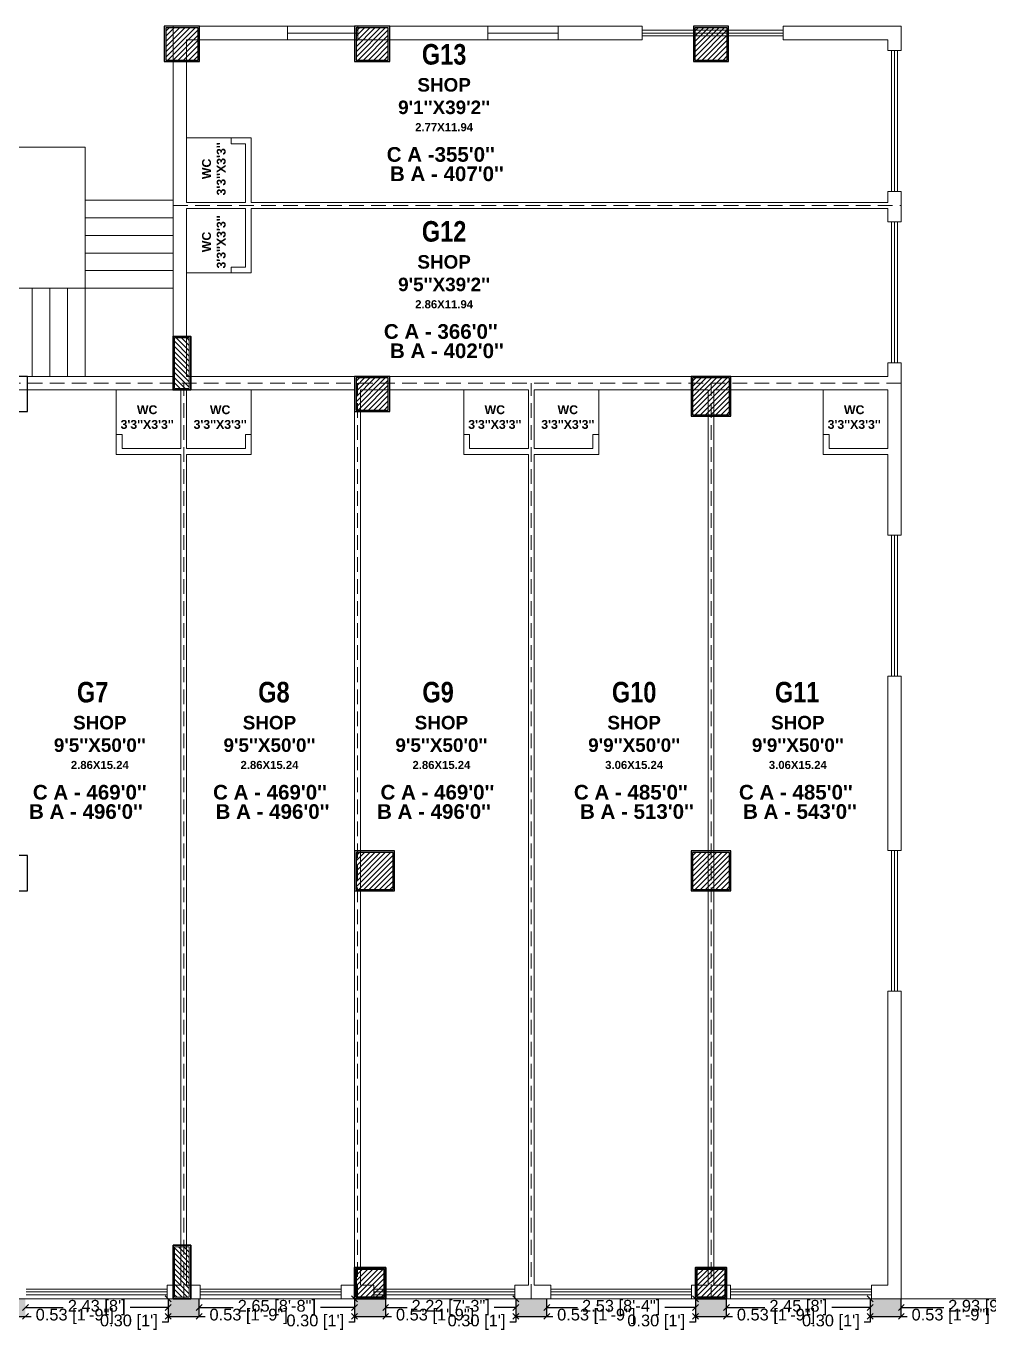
# Model space of a CAD drawing. Header units: metres. Extents: x 0 to 8495, y 0 to 3455.
# Drawn here: x 8297.53 to 8313.92, y 228.35 to 250.72 of the extents above; entities that cross this region are included whole.
import ezdxf

# ---------------------------------------------------------------- set-up
doc = ezdxf.new("R2010")
doc.units = ezdxf.units.M
doc.header["$MEASUREMENT"] = 0
doc.linetypes.add('DASH2', pattern=[0.375, 0.25, -0.125])
doc.layers.get('0').update_dxf_attribs({"lineweight": 18})
doc.layers.add('Columns', color=12, linetype='Continuous', lineweight=25)
doc.layers.add('furniture', color=30, linetype='Continuous', lineweight=20)
doc.styles.add('Annotative', font='arial.ttf')
doc.styles.get("Standard").update_dxf_attribs({"font": 'ARIALN.TTF', "height": 0.2})
doc.dimstyles.get("Standard").update_dxf_attribs({"dimtxt": 0.2, "dimasz": 0.1, "dimexe": 0.08, "dimexo": 0.1125, "dimgap": 0.09, "dimtad": 0, "dimtoh": 1, "dimzin": 0, "dimdsep": 46, "dimtxsty": 'Annotative', "dimblk": 'OBLIQUE', "dimcen": 0.09, "dimse1": 1, "dimse2": 1, "dimclrt": 256, "dimadec": 0, "dimazin": 0, "dimtfac": 1, "dimtofl": 0, "dimtmove": 0, "dimatfit": 3, "dimldrblk": 'OBLIQUE', "dimfxl": 1, "dimtolj": 1, "dimtzin": 0, "dimarcsym": 0})

# ---------------------------------------------------------------- blocks, each defined once
blk = doc.blocks.new('_Oblique')
at = {"color": 0, "linetype": 'ByBlock', "lineweight": -2}
blk.add_line((-0.5, -0.5), (0.5, 0.5), dxfattribs=at)
blk = doc.blocks.new('*D127')
at = {"layer": 'Columns', "color": 0, "lineweight": -2, "transparency": 16777216}
for p, q in [((8296.986, 228.751), (8297.516, 228.751)), ((8297.516, 228.751), (8297.616, 228.751))]:
    blk.add_line(p, q, dxfattribs=at)
at = {"layer": 'Defpoints', "color": 0, "transparency": 16777216}
for p in [(8296.986, 228.751), (8297.516, 228.751), (8297.516, 228.751)]:
    blk.add_point(p, dxfattribs=at)
at = {"layer": 'Columns', "color": 0, "lineweight": -2, "transparency": 16777216, "xscale": 0.1, "yscale": 0.1, "zscale": 0.1, "rotation": 180}
blk.add_blockref('_Oblique', (8296.986, 228.751), dxfattribs=at)
at = {"layer": 'Columns', "color": 0, "lineweight": -2, "transparency": 16777216, "xscale": 0.1, "yscale": 0.1, "zscale": 0.1}
blk.add_blockref('_Oblique', (8297.516, 228.751), dxfattribs=at)
at = {"layer": 'Columns', "transparency": 16777216, "insert": (8298.357, 228.751), "char_height": 0.2, "attachment_point": 5, "style": 'Annotative'}
blk.add_mtext('\\A1;0.53 [1\'-9"]', dxfattribs=at)
blk = doc.blocks.new('*D128')
at = {"layer": 'Columns', "color": 0, "lineweight": -2, "transparency": 16777216}
for p, q in [((8299.946, 229.051), (8299.946, 228.751)), ((8299.946, 228.651), (8299.846, 228.651)), ((8299.946, 228.751), (8299.946, 228.651))]:
    blk.add_line(p, q, dxfattribs=at)
at = {"layer": 'Defpoints', "color": 0, "transparency": 16777216}
for p in [(8299.946, 229.051), (8299.946, 228.751), (8299.946, 228.751)]:
    blk.add_point(p, dxfattribs=at)
at = {"layer": 'Columns', "color": 0, "lineweight": -2, "transparency": 16777216, "xscale": 0.1, "yscale": 0.1, "zscale": 0.1}
for p, rotation in [((8299.946, 229.051), 90), ((8299.946, 228.751), 270)]:
    blk.add_blockref('_Oblique', p, dxfattribs=dict(at, rotation=rotation))
at = {"layer": 'Columns', "transparency": 16777216, "insert": (8299.278, 228.651), "char_height": 0.2, "attachment_point": 5, "style": 'Annotative'}
blk.add_mtext("\\A1;0.30 [1']", dxfattribs=at)
blk = doc.blocks.new('*D129')
at = {"layer": 'Columns', "color": 0, "lineweight": -2, "transparency": 16777216}
for p, q in [((8299.946, 228.751), (8300.476, 228.751)), ((8300.476, 228.751), (8300.576, 228.751))]:
    blk.add_line(p, q, dxfattribs=at)
at = {"layer": 'Defpoints', "color": 0, "transparency": 16777216}
for p in [(8299.946, 228.751), (8300.476, 228.751), (8300.476, 228.751)]:
    blk.add_point(p, dxfattribs=at)
at = {"layer": 'Columns', "color": 0, "lineweight": -2, "transparency": 16777216, "xscale": 0.1, "yscale": 0.1, "zscale": 0.1, "rotation": 180}
blk.add_blockref('_Oblique', (8299.946, 228.751), dxfattribs=at)
at = {"layer": 'Columns', "color": 0, "lineweight": -2, "transparency": 16777216, "xscale": 0.1, "yscale": 0.1, "zscale": 0.1}
blk.add_blockref('_Oblique', (8300.476, 228.751), dxfattribs=at)
at = {"layer": 'Columns', "transparency": 16777216, "insert": (8301.317, 228.751), "char_height": 0.2, "attachment_point": 5, "style": 'Annotative'}
blk.add_mtext('\\A1;0.53 [1\'-9"]', dxfattribs=at)
blk = doc.blocks.new('*D130')
at = {"layer": 'Columns', "color": 0, "lineweight": -2, "transparency": 16777216}
for p, q in [((8303.121, 229.051), (8303.121, 228.751)), ((8303.121, 228.651), (8303.021, 228.651)), ((8303.121, 228.751), (8303.121, 228.651))]:
    blk.add_line(p, q, dxfattribs=at)
at = {"layer": 'Defpoints', "color": 0, "transparency": 16777216}
for p in [(8303.121, 229.051), (8303.121, 228.751), (8303.121, 228.751)]:
    blk.add_point(p, dxfattribs=at)
at = {"layer": 'Columns', "color": 0, "lineweight": -2, "transparency": 16777216, "xscale": 0.1, "yscale": 0.1, "zscale": 0.1}
for p, rotation in [((8303.121, 229.051), 90), ((8303.121, 228.751), 270)]:
    blk.add_blockref('_Oblique', p, dxfattribs=dict(at, rotation=rotation))
at = {"layer": 'Columns', "transparency": 16777216, "insert": (8302.453, 228.651), "char_height": 0.2, "attachment_point": 5, "style": 'Annotative'}
blk.add_mtext("\\A1;0.30 [1']", dxfattribs=at)
blk = doc.blocks.new('*D131')
at = {"layer": 'Columns', "color": 0, "lineweight": -2, "transparency": 16777216}
for p, q in [((8303.121, 228.751), (8303.651, 228.751)), ((8303.651, 228.751), (8303.751, 228.751))]:
    blk.add_line(p, q, dxfattribs=at)
at = {"layer": 'Defpoints', "color": 0, "transparency": 16777216}
for p in [(8303.121, 228.751), (8303.651, 228.751), (8303.651, 228.751)]:
    blk.add_point(p, dxfattribs=at)
at = {"layer": 'Columns', "color": 0, "lineweight": -2, "transparency": 16777216, "xscale": 0.1, "yscale": 0.1, "zscale": 0.1, "rotation": 180}
blk.add_blockref('_Oblique', (8303.121, 228.751), dxfattribs=at)
at = {"layer": 'Columns', "color": 0, "lineweight": -2, "transparency": 16777216, "xscale": 0.1, "yscale": 0.1, "zscale": 0.1}
blk.add_blockref('_Oblique', (8303.651, 228.751), dxfattribs=at)
at = {"layer": 'Columns', "transparency": 16777216, "insert": (8304.492, 228.751), "char_height": 0.2, "attachment_point": 5, "style": 'Annotative'}
blk.add_mtext('\\A1;0.53 [1\'-9"]', dxfattribs=at)
blk = doc.blocks.new('*D132')
at = {"layer": 'Columns', "color": 0, "lineweight": -2, "transparency": 16777216}
for p, q in [((8305.866, 229.051), (8305.866, 228.751)), ((8305.866, 228.651), (8305.766, 228.651)), ((8305.866, 228.751), (8305.866, 228.651))]:
    blk.add_line(p, q, dxfattribs=at)
at = {"layer": 'Defpoints', "color": 0, "transparency": 16777216}
for p in [(8305.866, 229.051), (8305.866, 228.751), (8305.866, 228.751)]:
    blk.add_point(p, dxfattribs=at)
at = {"layer": 'Columns', "color": 0, "lineweight": -2, "transparency": 16777216, "xscale": 0.1, "yscale": 0.1, "zscale": 0.1}
for p, rotation in [((8305.866, 229.051), 90), ((8305.866, 228.751), 270)]:
    blk.add_blockref('_Oblique', p, dxfattribs=dict(at, rotation=rotation))
at = {"layer": 'Columns', "transparency": 16777216, "insert": (8305.198, 228.651), "char_height": 0.2, "attachment_point": 5, "style": 'Annotative'}
blk.add_mtext("\\A1;0.30 [1']", dxfattribs=at)
blk = doc.blocks.new('*D133')
at = {"layer": 'Columns', "color": 0, "lineweight": -2, "transparency": 16777216}
for p, q in [((8305.866, 228.751), (8306.396, 228.751)), ((8306.396, 228.751), (8306.496, 228.751))]:
    blk.add_line(p, q, dxfattribs=at)
at = {"layer": 'Defpoints', "color": 0, "transparency": 16777216}
for p in [(8305.866, 228.751), (8306.396, 228.751), (8306.396, 228.751)]:
    blk.add_point(p, dxfattribs=at)
at = {"layer": 'Columns', "color": 0, "lineweight": -2, "transparency": 16777216, "xscale": 0.1, "yscale": 0.1, "zscale": 0.1, "rotation": 180}
blk.add_blockref('_Oblique', (8305.866, 228.751), dxfattribs=at)
at = {"layer": 'Columns', "color": 0, "lineweight": -2, "transparency": 16777216, "xscale": 0.1, "yscale": 0.1, "zscale": 0.1}
blk.add_blockref('_Oblique', (8306.396, 228.751), dxfattribs=at)
at = {"layer": 'Columns', "transparency": 16777216, "insert": (8307.237, 228.751), "char_height": 0.2, "attachment_point": 5, "style": 'Annotative'}
blk.add_mtext('\\A1;0.53 [1\'-9"]', dxfattribs=at)
blk = doc.blocks.new('*D134')
at = {"layer": 'Columns', "color": 0, "lineweight": -2, "transparency": 16777216}
for p, q in [((8308.926, 229.051), (8308.926, 228.751)), ((8308.926, 228.651), (8308.826, 228.651)), ((8308.926, 228.751), (8308.926, 228.651))]:
    blk.add_line(p, q, dxfattribs=at)
at = {"layer": 'Defpoints', "color": 0, "transparency": 16777216}
for p in [(8308.926, 229.051), (8308.926, 228.751), (8308.926, 228.751)]:
    blk.add_point(p, dxfattribs=at)
at = {"layer": 'Columns', "color": 0, "lineweight": -2, "transparency": 16777216, "xscale": 0.1, "yscale": 0.1, "zscale": 0.1}
for p, rotation in [((8308.926, 229.051), 90), ((8308.926, 228.751), 270)]:
    blk.add_blockref('_Oblique', p, dxfattribs=dict(at, rotation=rotation))
at = {"layer": 'Columns', "transparency": 16777216, "insert": (8308.258, 228.651), "char_height": 0.2, "attachment_point": 5, "style": 'Annotative'}
blk.add_mtext("\\A1;0.30 [1']", dxfattribs=at)
blk = doc.blocks.new('*D135')
at = {"layer": 'Columns', "color": 0, "lineweight": -2, "transparency": 16777216}
for p, q in [((8308.926, 228.751), (8309.456, 228.751)), ((8309.456, 228.751), (8309.556, 228.751))]:
    blk.add_line(p, q, dxfattribs=at)
at = {"layer": 'Defpoints', "color": 0, "transparency": 16777216}
for p in [(8308.926, 228.751), (8309.456, 228.751), (8309.456, 228.751)]:
    blk.add_point(p, dxfattribs=at)
at = {"layer": 'Columns', "color": 0, "lineweight": -2, "transparency": 16777216, "xscale": 0.1, "yscale": 0.1, "zscale": 0.1, "rotation": 180}
blk.add_blockref('_Oblique', (8308.926, 228.751), dxfattribs=at)
at = {"layer": 'Columns', "color": 0, "lineweight": -2, "transparency": 16777216, "xscale": 0.1, "yscale": 0.1, "zscale": 0.1}
blk.add_blockref('_Oblique', (8309.456, 228.751), dxfattribs=at)
at = {"layer": 'Columns', "transparency": 16777216, "insert": (8310.297, 228.751), "char_height": 0.2, "attachment_point": 5, "style": 'Annotative'}
blk.add_mtext('\\A1;0.53 [1\'-9"]', dxfattribs=at)
blk = doc.blocks.new('*D136')
at = {"layer": 'Columns', "color": 0, "lineweight": -2, "transparency": 16777216}
for p, q in [((8311.901, 229.051), (8311.901, 228.751)), ((8311.901, 228.651), (8311.801, 228.651)), ((8311.901, 228.751), (8311.901, 228.651))]:
    blk.add_line(p, q, dxfattribs=at)
at = {"layer": 'Defpoints', "color": 0, "transparency": 16777216}
for p in [(8311.901, 229.051), (8311.901, 228.751), (8311.901, 228.751)]:
    blk.add_point(p, dxfattribs=at)
at = {"layer": 'Columns', "color": 0, "lineweight": -2, "transparency": 16777216, "xscale": 0.1, "yscale": 0.1, "zscale": 0.1}
for p, rotation in [((8311.901, 229.051), 90), ((8311.901, 228.751), 270)]:
    blk.add_blockref('_Oblique', p, dxfattribs=dict(at, rotation=rotation))
at = {"layer": 'Columns', "transparency": 16777216, "insert": (8311.233, 228.651), "char_height": 0.2, "attachment_point": 5, "style": 'Annotative'}
blk.add_mtext("\\A1;0.30 [1']", dxfattribs=at)
blk = doc.blocks.new('*D137')
at = {"layer": 'Columns', "color": 0, "lineweight": -2, "transparency": 16777216}
for p, q in [((8311.901, 228.751), (8312.431, 228.751)), ((8312.431, 228.751), (8312.531, 228.751))]:
    blk.add_line(p, q, dxfattribs=at)
at = {"layer": 'Defpoints', "color": 0, "transparency": 16777216}
for p in [(8311.901, 228.751), (8312.431, 228.751), (8312.431, 228.751)]:
    blk.add_point(p, dxfattribs=at)
at = {"layer": 'Columns', "color": 0, "lineweight": -2, "transparency": 16777216, "xscale": 0.1, "yscale": 0.1, "zscale": 0.1, "rotation": 180}
blk.add_blockref('_Oblique', (8311.901, 228.751), dxfattribs=at)
at = {"layer": 'Columns', "color": 0, "lineweight": -2, "transparency": 16777216, "xscale": 0.1, "yscale": 0.1, "zscale": 0.1}
blk.add_blockref('_Oblique', (8312.431, 228.751), dxfattribs=at)
at = {"layer": 'Columns', "transparency": 16777216, "insert": (8313.272, 228.751), "char_height": 0.2, "attachment_point": 5, "style": 'Annotative'}
blk.add_mtext('\\A1;0.53 [1\'-9"]', dxfattribs=at)
blk = doc.blocks.new('*D144')
at = {"layer": 'Columns', "color": 0, "lineweight": -2, "transparency": 16777216}
for p, q in [((8297.516, 228.901), (8298.161, 228.901)), ((8299.946, 228.901), (8299.3, 228.901))]:
    blk.add_line(p, q, dxfattribs=at)
at = {"layer": 'Defpoints', "color": 0, "transparency": 16777216}
for p in [(8297.516, 228.901), (8299.946, 228.901), (8299.946, 228.901)]:
    blk.add_point(p, dxfattribs=at)
at = {"layer": 'Columns', "color": 0, "lineweight": -2, "transparency": 16777216, "xscale": 0.1, "yscale": 0.1, "zscale": 0.1, "rotation": 180}
blk.add_blockref('_Oblique', (8297.516, 228.901), dxfattribs=at)
at = {"layer": 'Columns', "color": 0, "lineweight": -2, "transparency": 16777216, "xscale": 0.1, "yscale": 0.1, "zscale": 0.1}
blk.add_blockref('_Oblique', (8299.946, 228.901), dxfattribs=at)
at = {"layer": 'Columns', "transparency": 16777216, "insert": (8298.731, 228.901), "char_height": 0.2, "attachment_point": 5, "style": 'Annotative'}
blk.add_mtext("\\A1;2.43 [8']", dxfattribs=at)
blk = doc.blocks.new('*D145')
at = {"layer": 'Columns', "color": 0, "lineweight": -2, "transparency": 16777216}
for p, q in [((8300.476, 228.901), (8301.055, 228.901)), ((8303.121, 228.901), (8302.541, 228.901))]:
    blk.add_line(p, q, dxfattribs=at)
at = {"layer": 'Defpoints', "color": 0, "transparency": 16777216}
for p in [(8300.476, 228.901), (8303.121, 228.901), (8303.121, 228.901)]:
    blk.add_point(p, dxfattribs=at)
at = {"layer": 'Columns', "color": 0, "lineweight": -2, "transparency": 16777216, "xscale": 0.1, "yscale": 0.1, "zscale": 0.1, "rotation": 180}
blk.add_blockref('_Oblique', (8300.476, 228.901), dxfattribs=at)
at = {"layer": 'Columns', "color": 0, "lineweight": -2, "transparency": 16777216, "xscale": 0.1, "yscale": 0.1, "zscale": 0.1}
blk.add_blockref('_Oblique', (8303.121, 228.901), dxfattribs=at)
at = {"layer": 'Columns', "transparency": 16777216, "insert": (8301.798, 228.901), "char_height": 0.2, "attachment_point": 5, "style": 'Annotative'}
blk.add_mtext('\\A1;2.65 [8\'-8"]', dxfattribs=at)
blk = doc.blocks.new('*D146')
at = {"layer": 'Columns', "color": 0, "lineweight": -2, "transparency": 16777216}
for p, q in [((8303.651, 228.901), (8304.015, 228.901)), ((8305.866, 228.901), (8305.501, 228.901))]:
    blk.add_line(p, q, dxfattribs=at)
at = {"layer": 'Defpoints', "color": 0, "transparency": 16777216}
for p in [(8303.651, 228.901), (8305.866, 228.901), (8305.866, 228.901)]:
    blk.add_point(p, dxfattribs=at)
at = {"layer": 'Columns', "color": 0, "lineweight": -2, "transparency": 16777216, "xscale": 0.1, "yscale": 0.1, "zscale": 0.1, "rotation": 180}
blk.add_blockref('_Oblique', (8303.651, 228.901), dxfattribs=at)
at = {"layer": 'Columns', "color": 0, "lineweight": -2, "transparency": 16777216, "xscale": 0.1, "yscale": 0.1, "zscale": 0.1}
blk.add_blockref('_Oblique', (8305.866, 228.901), dxfattribs=at)
at = {"layer": 'Columns', "transparency": 16777216, "insert": (8304.758, 228.901), "char_height": 0.2, "attachment_point": 5, "style": 'Annotative'}
blk.add_mtext('\\A1;2.22 [7\'-3"]', dxfattribs=at)
blk = doc.blocks.new('*D147')
at = {"layer": 'Columns', "color": 0, "lineweight": -2, "transparency": 16777216}
for p, q in [((8306.396, 228.901), (8306.917, 228.901)), ((8308.926, 228.901), (8308.404, 228.901))]:
    blk.add_line(p, q, dxfattribs=at)
at = {"layer": 'Defpoints', "color": 0, "transparency": 16777216}
for p in [(8306.396, 228.901), (8308.926, 228.901), (8308.926, 228.901)]:
    blk.add_point(p, dxfattribs=at)
at = {"layer": 'Columns', "color": 0, "lineweight": -2, "transparency": 16777216, "xscale": 0.1, "yscale": 0.1, "zscale": 0.1, "rotation": 180}
blk.add_blockref('_Oblique', (8306.396, 228.901), dxfattribs=at)
at = {"layer": 'Columns', "color": 0, "lineweight": -2, "transparency": 16777216, "xscale": 0.1, "yscale": 0.1, "zscale": 0.1}
blk.add_blockref('_Oblique', (8308.926, 228.901), dxfattribs=at)
at = {"layer": 'Columns', "transparency": 16777216, "insert": (8307.661, 228.901), "char_height": 0.2, "attachment_point": 5, "style": 'Annotative'}
blk.add_mtext('\\A1;2.53 [8\'-4"]', dxfattribs=at)
blk = doc.blocks.new('*D148')
at = {"layer": 'Columns', "color": 0, "lineweight": -2, "transparency": 16777216}
for p, q in [((8309.456, 228.901), (8310.109, 228.901)), ((8311.901, 228.901), (8311.248, 228.901))]:
    blk.add_line(p, q, dxfattribs=at)
at = {"layer": 'Defpoints', "color": 0, "transparency": 16777216}
for p in [(8309.456, 228.901), (8311.901, 228.901), (8311.901, 228.901)]:
    blk.add_point(p, dxfattribs=at)
at = {"layer": 'Columns', "color": 0, "lineweight": -2, "transparency": 16777216, "xscale": 0.1, "yscale": 0.1, "zscale": 0.1, "rotation": 180}
blk.add_blockref('_Oblique', (8309.456, 228.901), dxfattribs=at)
at = {"layer": 'Columns', "color": 0, "lineweight": -2, "transparency": 16777216, "xscale": 0.1, "yscale": 0.1, "zscale": 0.1}
blk.add_blockref('_Oblique', (8311.901, 228.901), dxfattribs=at)
at = {"layer": 'Columns', "transparency": 16777216, "insert": (8310.678, 228.901), "char_height": 0.2, "attachment_point": 5, "style": 'Annotative'}
blk.add_mtext("\\A1;2.45 [8']", dxfattribs=at)
blk = doc.blocks.new('*D149')
at = {"layer": 'Columns', "color": 0, "lineweight": -2, "transparency": 16777216}
for p, q in [((8312.431, 228.901), (8313.153, 228.901)), ((8315.361, 228.901), (8314.639, 228.901))]:
    blk.add_line(p, q, dxfattribs=at)
at = {"layer": 'Defpoints', "color": 0, "transparency": 16777216}
for p in [(8312.431, 228.901), (8315.361, 228.901), (8315.361, 228.901)]:
    blk.add_point(p, dxfattribs=at)
at = {"layer": 'Columns', "color": 0, "lineweight": -2, "transparency": 16777216, "xscale": 0.1, "yscale": 0.1, "zscale": 0.1, "rotation": 180}
blk.add_blockref('_Oblique', (8312.431, 228.901), dxfattribs=at)
at = {"layer": 'Columns', "color": 0, "lineweight": -2, "transparency": 16777216, "xscale": 0.1, "yscale": 0.1, "zscale": 0.1}
blk.add_blockref('_Oblique', (8315.361, 228.901), dxfattribs=at)
at = {"layer": 'Columns', "transparency": 16777216, "insert": (8313.896, 228.901), "char_height": 0.2, "attachment_point": 5, "style": 'Annotative'}
blk.add_mtext('\\A1;2.93 [9\'-7"]', dxfattribs=at)

msp = doc.modelspace()

# ---------------------------------------------------------------- hatches: boundary and pattern name
at = {"layer": 'Columns'}
h = msp.add_hatch(dxfattribs=at)
h.set_pattern_fill('ANSI31', scale=0.5)
h.set_pattern_definition([(45, (1168.748773, -207.645864), (-0.0441941738, 0.0441941738), [])])
h.paths.add_polyline_path([(8299.906, 250.14), (8300.456, 250.14), (8300.456, 250.69), (8299.906, 250.69)])
h = msp.add_hatch(dxfattribs=at)
h.set_pattern_fill('ANSI31', scale=0.5)
h.set_pattern_definition([(45, (1171.988773, -207.645864), (-0.0441941738, 0.0441941738), [])])
h.paths.add_polyline_path([(8303.146, 250.14), (8303.696, 250.14), (8303.696, 250.69), (8303.146, 250.69)])
h = msp.add_hatch(dxfattribs=at)
h.set_pattern_fill('ANSI31', scale=0.5)
h.set_pattern_definition([(45, (1177.758773, -207.645864), (-0.0441941738, 0.0441941738), [])])
h.paths.add_polyline_path([(8308.916, 250.14), (8309.466, 250.14), (8309.466, 250.69), (8308.916, 250.69)])
h = msp.add_hatch(color=44, dxfattribs=at)
h.dxf.hatch_style = 1
h.paths.add_polyline_path([(8264.711, 245.463), (8264.411, 245.463), (8264.411, 244.863), (8264.711, 244.863)])
h.paths.add_polyline_path([(8267.825, 245.163), (8267.825, 245.463), (8267.225, 245.463), (8267.225, 245.163)])
h.paths.add_polyline_path([(8270.939, 245.163), (8270.939, 245.463), (8270.339, 245.463), (8270.339, 245.163)])
h.paths.add_polyline_path([(8274.053, 245.163), (8274.053, 245.463), (8273.453, 245.463), (8273.453, 245.163)])
h.paths.add_polyline_path([(8275.781, 241.035), (8276.081, 241.035), (8276.081, 241.785), (8275.781, 241.785)])
h.paths.add_polyline_path([(8275.781, 235.92), (8276.081, 235.92), (8276.081, 236.67), (8275.781, 236.67)])
h.paths.add_polyline_path([(8276.381, 229.051), (8276.081, 229.051), (8276.081, 228.451), (8276.381, 228.451)])
h.paths.add_polyline_path([(8279.841, 228.751), (8279.841, 229.051), (8279.311, 229.051), (8279.311, 228.751)])
h.paths.add_polyline_path([(8282.716, 228.751), (8282.716, 229.051), (8282.186, 229.051), (8282.186, 228.751)])
h.paths.add_polyline_path([(8285.676, 228.751), (8285.676, 229.051), (8285.146, 229.051), (8285.146, 228.751)])
h.paths.add_polyline_path([(8288.636, 228.751), (8288.636, 229.051), (8288.106, 229.051), (8288.106, 228.751)])
h.paths.add_polyline_path([(8291.596, 228.751), (8291.596, 229.051), (8291.066, 229.051), (8291.066, 228.751)])
h.paths.add_polyline_path([(8294.556, 228.751), (8294.556, 229.051), (8294.026, 229.051), (8294.026, 228.751)])
h.paths.add_polyline_path([(8296.986, 229.051), (8296.986, 228.751), (8297.516, 228.751), (8297.516, 229.051)])
h.paths.add_polyline_path([(8300.476, 228.751), (8300.476, 229.051), (8299.946, 229.051), (8299.946, 228.751)])
h.paths.add_polyline_path([(8303.121, 229.051), (8303.121, 228.751), (8303.651, 228.751), (8303.651, 229.051)])
h.paths.add_polyline_path([(8306.396, 228.751), (8306.396, 229.051), (8305.866, 229.051), (8305.866, 228.751)])
h.paths.add_polyline_path([(8309.456, 228.751), (8309.456, 229.051), (8308.926, 229.051), (8308.926, 228.751)])
h.paths.add_polyline_path([(8311.901, 229.051), (8311.901, 228.751), (8312.431, 228.751), (8312.431, 229.051)])
h.paths.add_polyline_path([(8315.661, 229.051), (8315.361, 229.051), (8315.361, 228.451), (8315.661, 228.451)])
h.paths.add_polyline_path([(8315.661, 235.995), (8315.961, 235.995), (8315.961, 236.595), (8315.661, 236.595)])
at = {"layer": 'Columns', "lineweight": 0}
h = msp.add_hatch(dxfattribs=at)
h.set_pattern_fill('ANSI31', color=1, scale=0.5, angle=-90)
h.set_pattern_definition([(315, (1166.52261, -205.984855), (0.0441941738, 0.0441941738), [])])
h.paths.add_polyline_path([(8300.056, 244.55), (8300.306, 244.55), (8300.306, 245.41), (8300.056, 245.41)])
at = {"layer": 'Columns'}
h = msp.add_hatch(dxfattribs=at)
h.set_pattern_fill('ANSI31', scale=0.5)
h.set_pattern_definition([(45, (1171.988773, -213.605864), (-0.0441941738, 0.0441941738), [])])
h.paths.add_polyline_path([(8303.146, 244.18), (8303.696, 244.18), (8303.696, 244.73), (8303.146, 244.73)])
h = msp.add_hatch(dxfattribs=at)
h.set_pattern_fill('ANSI31', color=6, scale=0.5)
h.set_pattern_definition([(45, (1177.833773, -213.755864), (-0.0441941738, 0.0441941738), [])])
h.paths.add_polyline_path([(8309.506, 244.1), (8309.506, 244.73), (8308.876, 244.73), (8308.876, 244.1)])
h = msp.add_hatch(dxfattribs=at)
h.set_pattern_fill('ANSI31', color=6, scale=0.5)
h.set_pattern_definition([(45, (1172.103773, -221.835864), (-0.0441941738, 0.0441941738), [])])
h.paths.add_polyline_path([(8303.776, 236.02), (8303.776, 236.65), (8303.146, 236.65), (8303.146, 236.02)])
h = msp.add_hatch(dxfattribs=at)
h.set_pattern_fill('ANSI31', color=6, scale=0.5)
h.set_pattern_definition([(45, (1177.833773, -221.835864), (-0.0441941738, 0.0441941738), [])])
h.paths.add_polyline_path([(8309.506, 236.02), (8309.506, 236.65), (8308.876, 236.65), (8308.876, 236.02)])
at = {"layer": 'Columns', "lineweight": 0}
h = msp.add_hatch(dxfattribs=at)
h.set_pattern_fill('ANSI31', color=1, scale=0.5, angle=90)
h.set_pattern_definition([(135, (15433.838513, 680.47132), (-0.0441941738, -0.0441941738), [])])
h.paths.add_polyline_path([(8300.306, 229.936), (8300.056, 229.936), (8300.056, 229.076), (8300.306, 229.076)])
at = {"layer": 'Columns', "lineweight": 20}
h = msp.add_hatch(dxfattribs=at)
h.set_pattern_fill('ANSI31', color=5, scale=0.5)
h.set_pattern_definition([(45, (1171.953773, -228.779764), (-0.0441941738, 0.0441941738), [])])
h.paths.add_polyline_path([(8303.146, 229.076), (8303.626, 229.076), (8303.626, 229.556), (8303.146, 229.556)])
h = msp.add_hatch(dxfattribs=at)
h.set_pattern_fill('ANSI31', color=5, scale=0.5)
h.set_pattern_definition([(45, (1177.758773, -228.779764), (-0.0441941738, 0.0441941738), [])])
h.paths.add_polyline_path([(8308.951, 229.076), (8309.431, 229.076), (8309.431, 229.556), (8308.951, 229.556)])

# ---------------------------------------------------------------- linework, layer by layer
at = {"lineweight": 0}
for p, q in [((8308.021, 250.715), (8300.031, 250.715)), ((8300.031, 248.279), (8300.031, 250.715)), ((8308.021, 250.715), (8304.581, 250.715)), ((8308.021, 250.715), (8308.021, 250.485)), ((8312.431, 250.715), (8310.421, 250.715)), ((8312.201, 250.715), (8310.421, 250.715)), ((8310.421, 250.485), (8310.421, 250.715)), ((8312.431, 250.3), (8312.431, 250.715)), ((8300.031, 250.615), (8300.031, 248.655)), ((8308.021, 250.485), (8300.261, 250.485)), ((8300.261, 247.715), (8300.261, 250.485)), ((8303.277, 250.485), (8303.177, 250.485)), ((8306.69, 250.485), (8306.59, 250.485)), ((8312.201, 250.485), (8310.421, 250.485)), ((8312.201, 250.3), (8312.201, 250.485)), ((8312.201, 250.3), (8312.431, 250.3)), ((8300.261, 248.815), (8301.361, 248.815)), ((8300.261, 248.715), (8300.261, 248.815)), ((8300.261, 248.815), (8301.021, 248.815)), ((8300.261, 248.715), (8300.261, 248.815)), ((8300.261, 248.715), (8300.261, 247.715)), ((8300.261, 247.715), (8300.261, 248.715)), ((8301.021, 248.815), (8301.021, 248.715)), ((8301.021, 248.715), (8301.261, 248.715)), ((8301.261, 248.715), (8301.261, 247.715)), ((8301.361, 248.815), (8301.361, 247.715)), ((8298.531, 248.655), (8296.031, 248.655)), ((8298.531, 247.755), (8298.531, 248.655)), ((8300.031, 248.425), (8300.031, 244.755)), ((8300.031, 244.755), (8300.031, 248.425)), ((8300.031, 248.425), (8300.031, 244.755)), ((8312.201, 247.715), (8312.201, 247.9)), ((8312.201, 247.9), (8312.431, 247.9)), ((8312.431, 247.755), (8312.431, 247.9)), ((8312.431, 247.385), (8312.431, 247.9)), ((8301.261, 247.715), (8300.261, 247.715)), ((8301.261, 247.715), (8300.261, 247.715)), ((8301.261, 247.715), (8300.261, 247.715)), ((8301.261, 247.715), (8300.261, 247.715)), ((8300.261, 247.715), (8301.261, 247.715)), ((8300.261, 247.715), (8301.261, 247.715)), ((8300.261, 247.715), (8301.261, 247.715)), ((8300.261, 247.715), (8301.261, 247.715)), ((8301.261, 247.615), (8300.261, 247.615)), ((8300.261, 244.755), (8300.261, 247.615)), ((8300.261, 247.615), (8300.261, 244.755)), ((8301.261, 247.615), (8300.261, 247.615)), ((8301.261, 247.615), (8300.261, 247.615)), ((8300.261, 247.615), (8301.261, 247.615)), ((8300.261, 247.615), (8301.261, 247.615)), ((8300.261, 247.615), (8301.261, 247.615)), ((8300.261, 246.615), (8300.261, 247.615)), ((8300.261, 247.615), (8301.261, 247.615)), ((8300.261, 247.615), (8300.261, 246.615)), ((8301.261, 246.615), (8301.261, 247.615)), ((8312.201, 247.715), (8301.361, 247.715)), ((8312.201, 247.615), (8301.361, 247.615)), ((8301.361, 246.515), (8301.361, 247.615)), ((8312.201, 247.385), (8312.201, 247.615)), ((8312.431, 247.755), (8312.431, 247.385)), ((8312.201, 247.385), (8312.431, 247.385)), ((8300.261, 246.615), (8300.261, 246.515)), ((8300.261, 246.615), (8300.261, 246.515)), ((8300.261, 246.515), (8301.361, 246.515)), ((8300.261, 246.515), (8301.021, 246.515)), ((8301.021, 246.615), (8301.261, 246.615)), ((8301.021, 246.515), (8301.021, 246.615)), ((8312.201, 244.755), (8312.201, 244.985)), ((8312.201, 244.985), (8312.431, 244.985)), ((8312.431, 244.985), (8312.431, 244.755)), ((8312.431, 244.755), (8312.431, 244.985)), ((8297.466, 244.755), (8297.696, 244.755)), ((8297.466, 244.755), (8300.005, 244.755)), ((8297.696, 244.755), (8297.999, 244.755)), ((8297.696, 244.755), (8297.999, 244.755)), ((8298.229, 244.755), (8300.031, 244.755)), ((8300.005, 244.755), (8298.505, 244.755)), ((8300.261, 244.755), (8312.201, 244.755)), ((8312.431, 242.052), (8312.431, 244.755)), ((8297.301, 244.525), (8300.161, 244.525)), ((8299.061, 244.525), (8299.061, 243.425)), ((8299.161, 244.525), (8299.061, 244.525)), ((8299.061, 244.525), (8299.061, 243.765)), ((8299.161, 244.525), (8299.061, 244.525)), ((8299.161, 244.525), (8300.161, 244.525)), ((8300.161, 244.525), (8299.161, 244.525)), ((8300.161, 243.525), (8300.161, 244.525)), ((8300.161, 243.525), (8300.161, 244.525)), ((8300.161, 244.525), (8300.161, 243.525)), ((8300.161, 244.525), (8300.161, 243.525)), ((8300.161, 244.525), (8300.161, 243.525)), ((8300.161, 244.525), (8300.161, 243.525)), ((8300.261, 244.525), (8303.121, 244.525)), ((8300.261, 243.525), (8300.261, 244.525)), ((8300.261, 243.525), (8300.261, 244.525)), ((8300.261, 243.525), (8300.261, 244.525)), ((8300.261, 244.525), (8300.261, 243.525)), ((8300.261, 244.525), (8300.261, 243.525)), ((8300.261, 244.525), (8300.261, 243.525)), ((8301.261, 244.525), (8300.261, 244.525)), ((8300.261, 244.525), (8300.261, 243.525)), ((8300.261, 244.525), (8301.261, 244.525)), ((8301.261, 244.525), (8301.361, 244.525)), ((8301.261, 244.525), (8301.361, 244.525)), ((8301.361, 244.525), (8301.361, 243.425)), ((8301.361, 244.525), (8301.361, 243.765)), ((8303.121, 229.281), (8303.121, 244.525)), ((8303.221, 244.525), (8306.081, 244.525)), ((8303.221, 229.281), (8303.221, 244.525)), ((8304.981, 244.525), (8304.981, 243.425)), ((8305.081, 244.525), (8304.981, 244.525)), ((8304.981, 244.525), (8304.981, 243.765)), ((8305.081, 244.525), (8304.981, 244.525)), ((8305.081, 244.525), (8306.081, 244.525)), ((8306.081, 244.525), (8305.081, 244.525)), ((8306.081, 243.525), (8306.081, 244.525)), ((8306.081, 243.525), (8306.081, 244.525)), ((8306.081, 244.525), (8306.081, 243.525)), ((8306.081, 244.525), (8306.081, 243.525)), ((8306.081, 244.525), (8306.081, 243.525)), ((8306.081, 244.525), (8306.081, 243.525)), ((8306.181, 244.525), (8309.141, 244.525)), ((8306.181, 243.525), (8306.181, 244.525)), ((8306.181, 243.525), (8306.181, 244.525)), ((8306.181, 243.525), (8306.181, 244.525)), ((8306.181, 244.525), (8306.181, 243.525)), ((8306.181, 244.525), (8306.181, 243.525)), ((8306.181, 244.525), (8306.181, 243.525)), ((8307.181, 244.525), (8306.181, 244.525)), ((8306.181, 244.525), (8306.181, 243.525)), ((8306.181, 244.525), (8307.181, 244.525)), ((8307.181, 244.525), (8307.281, 244.525)), ((8307.181, 244.525), (8307.281, 244.525)), ((8307.281, 244.525), (8307.281, 243.425)), ((8307.281, 244.525), (8307.281, 243.765)), ((8309.141, 229.281), (8309.141, 244.525)), ((8309.241, 244.525), (8312.201, 244.525)), ((8309.241, 229.281), (8309.241, 244.525)), ((8311.101, 244.525), (8311.101, 243.425)), ((8311.201, 244.525), (8311.101, 244.525)), ((8311.101, 244.525), (8311.101, 243.765)), ((8311.201, 244.525), (8311.101, 244.525)), ((8311.201, 244.525), (8312.201, 244.525)), ((8312.201, 244.525), (8311.201, 244.525)), ((8312.201, 243.525), (8312.201, 244.525)), ((8312.201, 243.525), (8312.201, 244.525)), ((8312.201, 243.525), (8312.201, 244.525)), ((8312.201, 244.525), (8312.201, 243.525)), ((8312.201, 244.525), (8312.201, 243.525)), ((8312.201, 244.525), (8312.201, 243.525)), ((8312.201, 244.525), (8312.201, 243.525)), ((8299.061, 243.765), (8299.161, 243.765)), ((8299.161, 243.765), (8299.161, 243.525)), ((8301.261, 243.765), (8301.261, 243.525)), ((8301.361, 243.765), (8301.261, 243.765)), ((8304.981, 243.765), (8305.081, 243.765)), ((8305.081, 243.765), (8305.081, 243.525)), ((8307.181, 243.765), (8307.181, 243.525)), ((8307.281, 243.765), (8307.181, 243.765)), ((8311.101, 243.765), (8311.201, 243.765)), ((8311.201, 243.765), (8311.201, 243.525)), ((8299.161, 243.525), (8300.161, 243.525)), ((8301.261, 243.525), (8300.261, 243.525)), ((8305.081, 243.525), (8306.081, 243.525)), ((8307.181, 243.525), (8306.181, 243.525)), ((8311.201, 243.525), (8312.201, 243.525)), ((8299.061, 243.425), (8300.161, 243.425)), ((8300.161, 229.281), (8300.161, 243.425)), ((8300.261, 229.281), (8300.261, 243.425)), ((8301.361, 243.425), (8300.261, 243.425)), ((8304.981, 243.425), (8306.081, 243.425)), ((8306.081, 229.281), (8306.081, 243.425)), ((8306.181, 229.281), (8306.181, 243.425)), ((8307.281, 243.425), (8306.181, 243.425)), ((8311.101, 243.425), (8312.201, 243.425)), ((8312.201, 242.052), (8312.201, 243.425)), ((8312.201, 242.052), (8312.201, 243.425)), ((8312.201, 242.052), (8312.431, 242.052)), ((8312.201, 236.685), (8312.201, 239.652)), ((8312.201, 236.685), (8312.201, 239.652)), ((8312.201, 239.652), (8312.431, 239.652)), ((8312.431, 236.685), (8312.431, 239.652)), ((8312.201, 236.685), (8312.431, 236.685)), ((8312.201, 229.281), (8312.201, 234.285)), ((8312.201, 229.281), (8312.201, 234.285)), ((8312.201, 234.285), (8312.431, 234.285)), ((8312.431, 229.051), (8312.431, 234.285)), ((8299.931, 229.281), (8300.161, 229.281)), ((8299.931, 229.281), (8299.931, 229.051)), ((8300.261, 229.281), (8300.491, 229.281)), ((8300.491, 229.281), (8300.491, 229.051)), ((8302.891, 229.281), (8303.121, 229.281)), ((8302.891, 229.281), (8302.891, 229.051)), ((8303.221, 229.281), (8303.451, 229.281)), ((8303.451, 229.281), (8303.451, 229.051)), ((8305.851, 229.281), (8306.081, 229.281)), ((8305.851, 229.281), (8305.851, 229.051)), ((8306.181, 229.281), (8306.461, 229.281)), ((8306.461, 229.281), (8306.461, 229.051)), ((8308.861, 229.281), (8309.141, 229.281)), ((8308.861, 229.281), (8308.861, 229.051)), ((8309.241, 229.281), (8309.521, 229.281)), ((8309.521, 229.281), (8309.521, 229.051)), ((8311.921, 229.281), (8312.201, 229.281)), ((8311.921, 229.281), (8311.921, 229.051)), ((8300.491, 229.051), (8299.931, 229.051)), ((8303.451, 229.051), (8302.891, 229.051)), ((8306.461, 229.051), (8305.851, 229.051)), ((8309.521, 229.051), (8308.861, 229.051)), ((8312.431, 229.051), (8311.921, 229.051))]:
    msp.add_line(p, q, dxfattribs=at)
at = {"color": 193, "lineweight": 0}
for p, q in [((8308.021, 250.65), (8310.421, 250.65)), ((8308.021, 250.55), (8310.421, 250.55)), ((8312.266, 247.9), (8312.266, 250.3)), ((8312.366, 247.9), (8312.366, 250.3)), ((8312.266, 244.985), (8312.266, 247.385)), ((8312.366, 244.985), (8312.366, 247.385)), ((8312.266, 239.652), (8312.266, 242.052)), ((8312.366, 239.652), (8312.366, 242.052)), ((8312.266, 234.285), (8312.266, 236.685)), ((8312.366, 234.285), (8312.366, 236.685)), ((8297.531, 229.216), (8299.931, 229.216)), ((8300.491, 229.216), (8302.891, 229.216)), ((8303.451, 229.216), (8305.851, 229.216)), ((8306.461, 229.216), (8308.861, 229.216)), ((8309.521, 229.216), (8311.921, 229.216)), ((8297.531, 229.116), (8299.931, 229.116)), ((8300.491, 229.116), (8302.891, 229.116)), ((8303.451, 229.116), (8305.851, 229.116)), ((8306.461, 229.116), (8308.861, 229.116)), ((8309.521, 229.116), (8311.921, 229.116))]:
    msp.add_line(p, q, dxfattribs=at)
at = {"color": 134, "lineweight": 0}
for p, q in [((8308.021, 250.6), (8310.421, 250.6)), ((8312.316, 247.9), (8312.316, 250.3)), ((8300.261, 248.815), (8301.021, 248.815)), ((8312.316, 244.985), (8312.316, 247.385)), ((8300.261, 246.515), (8301.021, 246.515)), ((8299.061, 244.525), (8299.061, 243.765)), ((8301.361, 244.525), (8301.361, 243.765)), ((8304.981, 244.525), (8304.981, 243.765)), ((8307.281, 244.525), (8307.281, 243.765)), ((8311.101, 244.525), (8311.101, 243.765)), ((8312.316, 239.652), (8312.316, 242.052)), ((8312.316, 234.285), (8312.316, 236.685)), ((8297.531, 229.166), (8299.931, 229.166)), ((8300.491, 229.166), (8302.891, 229.166)), ((8303.451, 229.166), (8305.851, 229.166)), ((8306.461, 229.166), (8308.861, 229.166)), ((8309.521, 229.166), (8311.921, 229.166))]:
    msp.add_line(p, q, dxfattribs=at)
at = {"color": 251, "lineweight": 0}
for p, q in [((8298.531, 244.755), (8298.531, 247.755)), ((8300.031, 247.755), (8298.531, 247.755)), ((8300.031, 247.455), (8298.531, 247.455)), ((8300.031, 247.155), (8298.531, 247.155)), ((8300.031, 246.855), (8298.531, 246.855)), ((8300.031, 246.555), (8298.531, 246.555)), ((8300.031, 246.255), (8294.531, 246.255)), ((8297.631, 244.755), (8297.631, 246.255)), ((8297.931, 244.755), (8297.931, 246.255)), ((8298.231, 244.755), (8298.231, 246.255)), ((8299.931, 229.051), (8300.491, 229.051)), ((8302.891, 229.051), (8303.451, 229.051)), ((8305.851, 229.051), (8306.461, 229.051)), ((8308.861, 229.051), (8309.521, 229.051)), ((8311.921, 229.051), (8324.774, 229.051))]:
    msp.add_line(p, q, dxfattribs=at)
at = {"color": 1, "linetype": 'DASH2', "lineweight": 0}
for p, q in [((8300.031, 247.665), (8312.431, 247.665)), ((8312.431, 244.64), (8279.311, 244.64)), ((8300.211, 229.051), (8300.211, 244.64)), ((8303.171, 229.051), (8303.171, 244.64)), ((8306.131, 229.051), (8306.131, 244.64)), ((8309.191, 229.051), (8309.191, 244.64))]:
    msp.add_line(p, q, dxfattribs=at)
at = {"color": 1, "lineweight": 0}
for points in [[(8303.177, 250.715), (8301.977, 250.715), (8301.977, 250.485), (8303.177, 250.485)], [(8306.59, 250.715), (8305.39, 250.715), (8305.39, 250.485), (8306.59, 250.485)], [(8301.977, 250.6), (8303.177, 250.6), (8303.177, 250.6), (8301.977, 250.6)], [(8305.39, 250.6), (8306.59, 250.6), (8306.59, 250.6), (8305.39, 250.6)]]:
    msp.add_lwpolyline(points, close=True, dxfattribs=at)
at = {"lineweight": 0}
for points in [[(8301.261, 247.715), (8300.261, 247.715)], [(8301.261, 247.615), (8300.261, 247.615)], [(8300.161, 243.525), (8300.161, 244.525)], [(8300.261, 243.525), (8300.261, 244.525)], [(8306.081, 243.525), (8306.081, 244.525)], [(8306.181, 243.525), (8306.181, 244.525)], [(8312.201, 243.525), (8312.201, 244.525)]]:
    msp.add_lwpolyline(points, dxfattribs=at)
at = {"layer": 'Columns'}
for p, q in [((8299.946, 229.051), (8299.946, 228.751)), ((8300.476, 228.751), (8300.476, 229.051)), ((8303.121, 229.051), (8303.121, 228.751)), ((8303.651, 228.751), (8303.651, 229.051)), ((8305.866, 229.051), (8305.866, 228.751)), ((8306.396, 228.751), (8306.396, 229.051)), ((8308.926, 229.051), (8308.926, 228.751)), ((8309.456, 228.751), (8309.456, 229.051)), ((8311.901, 229.051), (8311.901, 228.751)), ((8312.431, 228.751), (8312.431, 229.051)), ((8299.946, 228.751), (8300.476, 228.751)), ((8303.121, 228.751), (8303.651, 228.751)), ((8305.866, 228.751), (8306.396, 228.751)), ((8308.926, 228.751), (8309.456, 228.751)), ((8311.901, 228.751), (8312.431, 228.751))]:
    msp.add_line(p, q, dxfattribs=at)
at = {"layer": 'Columns', "color": 7}
for points in [[(8299.881, 250.115), (8300.481, 250.115), (8300.481, 250.715), (8299.881, 250.715)], [(8299.906, 250.14), (8300.456, 250.14), (8300.456, 250.69), (8299.906, 250.69)], [(8303.121, 250.115), (8303.721, 250.115), (8303.721, 250.715), (8303.121, 250.715)], [(8303.146, 250.14), (8303.696, 250.14), (8303.696, 250.69), (8303.146, 250.69)], [(8308.891, 250.115), (8309.491, 250.115), (8309.491, 250.715), (8308.891, 250.715)], [(8308.916, 250.14), (8309.466, 250.14), (8309.466, 250.69), (8308.916, 250.69)], [(8296.951, 244.155), (8297.551, 244.155), (8297.551, 244.755), (8296.951, 244.755)], [(8303.121, 244.155), (8303.721, 244.155), (8303.721, 244.755), (8303.121, 244.755)], [(8303.146, 244.18), (8303.696, 244.18), (8303.696, 244.73), (8303.146, 244.73)], [(8296.951, 235.995), (8297.551, 235.995), (8297.551, 236.595), (8296.951, 236.595)]]:
    msp.add_lwpolyline(points, close=True, dxfattribs=at)
at = {"layer": 'Columns', "color": 1, "lineweight": 30}
for points in [[(8300.331, 244.525), (8300.031, 244.525), (8300.031, 245.435), (8300.331, 245.435)], [(8300.031, 229.961), (8300.331, 229.961), (8300.331, 229.051), (8300.031, 229.051)]]:
    msp.add_lwpolyline(points, close=True, dxfattribs=at)
at = {"layer": 'Columns', "color": 1, "lineweight": 0}
for points in [[(8300.306, 244.55), (8300.056, 244.55), (8300.056, 245.41), (8300.306, 245.41)], [(8300.056, 229.936), (8300.306, 229.936), (8300.306, 229.076), (8300.056, 229.076)]]:
    msp.add_lwpolyline(points, close=True, dxfattribs=at)
at = {"layer": 'Columns', "color": 6}
for points in [[(8308.851, 244.075), (8309.531, 244.075), (8309.531, 244.755), (8308.851, 244.755)], [(8308.876, 244.1), (8309.506, 244.1), (8309.506, 244.73), (8308.876, 244.73)], [(8303.121, 235.995), (8303.801, 235.995), (8303.801, 236.675), (8303.121, 236.675)], [(8303.146, 236.02), (8303.776, 236.02), (8303.776, 236.65), (8303.146, 236.65)], [(8308.851, 235.995), (8309.531, 235.995), (8309.531, 236.675), (8308.851, 236.675)], [(8308.876, 236.02), (8309.506, 236.02), (8309.506, 236.65), (8308.876, 236.65)]]:
    msp.add_lwpolyline(points, close=True, dxfattribs=at)
at = {"layer": 'Columns', "color": 5, "lineweight": 30}
for points in [[(8303.121, 229.051), (8303.651, 229.051), (8303.651, 229.581), (8303.121, 229.581)], [(8303.146, 229.076), (8303.626, 229.076), (8303.626, 229.556), (8303.146, 229.556)], [(8308.926, 229.051), (8309.456, 229.051), (8309.456, 229.581), (8308.926, 229.581)], [(8308.951, 229.076), (8309.431, 229.076), (8309.431, 229.556), (8308.951, 229.556)]]:
    msp.add_lwpolyline(points, close=True, dxfattribs=at)
at = {"layer": 'furniture', "color": 167}
msp.add_lwpolyline([(8273.687, 229.051), (8324.774, 229.051)], dxfattribs=at)

# ---------------------------------------------------------------- texts
at = {"color": 57, "linetype": 'ByBlock', "lineweight": -2, "true_color": 0x80812c, "char_height": 0.35, "width": 5.87922, "attachment_point": 5}
for s, insert in [('{\\fArial Narrow|b1|i0|c0|p34;G13}', (8304.646, 250.235)), ('{\\fArial Narrow|b1|i0|c0|p34;G12}', (8304.646, 247.221)), ('{\\fArial Narrow|b1|i0|c0|p34;G7}', (8298.661, 239.376)), ('{\\fArial Narrow|b1|i0|c0|p34;G8}', (8301.748, 239.376)), ('{\\fArial Narrow|b1|i0|c0|p34;G9}', (8304.543, 239.376)), ('{\\fArial Narrow|b1|i0|c0|p34;G10}', (8307.882, 239.376)), ('{\\fArial Narrow|b1|i0|c0|p34;G11}', (8310.658, 239.376))]:
    msp.add_mtext(s, dxfattribs=dict(at, insert=insert))
at = {"color": 167, "linetype": 'ByBlock', "lineweight": -2, "char_height": 0.23, "width": 5.87922, "attachment_point": 5}
for s, insert in [("{\\fArial|b1|i0|c0|p34;SHOP\\P9'1''X39'2''\\P\\H0.6x;2.77X11.94}", (8304.646, 249.38)), ("{\\fArial|b1|i0|c0|p34;SHOP\\P9'5''X39'2''\\P\\H0.6x;2.86X11.94}", (8304.646, 246.365)), ("{\\fArial|b1|i0|c0|p34;SHOP\\P9'5''X50'0''\\P\\H0.6x;2.86X15.24}", (8298.783, 238.521)), ("{\\fArial|b1|i0|c0|p34;SHOP\\P9'5''X50'0''\\P\\H0.6x;2.86X15.24}", (8301.672, 238.521)), ("{\\fArial|b1|i0|c0|p34;SHOP\\P9'5''X50'0''\\P\\H0.6x;2.86X15.24}", (8304.6, 238.521)), ("{\\fArial|b1|i0|c0|p34;SHOP\\P9'9''X50'0''\\P\\H0.6x;3.06X15.24}", (8307.882, 238.521)), ("{\\fArial|b1|i0|c0|p34;SHOP\\P9'9''X50'0''\\P\\H0.6x;3.06X15.24}", (8310.669, 238.521))]:
    msp.add_mtext(s, dxfattribs=dict(at, insert=insert))
at = {"color": 245, "linetype": 'ByBlock', "lineweight": -2, "char_height": 0.15, "width": 2.26927, "attachment_point": 5, "rotation": 90}
for insert in [(8300.726, 248.287), (8300.726, 247.043)]:
    msp.add_mtext("{\\fArial|b1|i0|c0|p34;WC\\P3'3''X3'3''}", dxfattribs=dict(at, insert=insert))
at = {"color": 1, "linetype": 'ByBlock', "lineweight": -2, "true_color": 0xff1a1a, "char_height": 0.25, "width": 6.93704, "attachment_point": 8}
for s, insert in [("{\\fArial|b1|i0|c0|p34;C A -355'0''}", (8304.589, 248.404)), ("{\\fArial|b1|i0|c0|p34;B A - 407'0''}", (8304.693, 248.075)), ("{\\fArial|b1|i0|c0|p34;C A - 366'0''}", (8304.589, 245.39)), ("{\\fArial|b1|i0|c0|p34;B A - 402'0''}", (8304.693, 245.061)), ("{\\fArial|b1|i0|c0|p34;C A - 469'0''}", (8298.612, 237.546)), ("{\\fArial|b1|i0|c0|p34;C A - 469'0''}", (8301.681, 237.546)), ("{\\fArial|b1|i0|c0|p34;C A - 469'0''}", (8304.532, 237.546)), ("{\\fArial|b1|i0|c0|p34;C A - 485'0''}", (8307.825, 237.546)), ("{\\fArial|b1|i0|c0|p34;C A - 485'0''}", (8310.635, 237.546)), ("{\\fArial|b1|i0|c0|p34;B A - 496'0''}", (8298.546, 237.217)), ("{\\fArial|b1|i0|c0|p34;B A - 496'0''}", (8301.724, 237.217)), ("{\\fArial|b1|i0|c0|p34;B A - 496'0''}", (8304.473, 237.217)), ("{\\fArial|b1|i0|c0|p34;B A - 513'0''}", (8307.929, 237.217)), ("{\\fArial|b1|i0|c0|p34;B A - 543'0''}", (8310.705, 237.217))]:
    msp.add_mtext(s, dxfattribs=dict(at, insert=insert))
at = {"color": 245, "linetype": 'ByBlock', "lineweight": -2, "char_height": 0.15, "width": 2.26927, "attachment_point": 5}
for insert in [(8299.589, 244.06), (8300.832, 244.06), (8305.509, 244.06), (8306.752, 244.06), (8311.629, 244.06)]:
    msp.add_mtext("{\\fArial|b1|i0|c0|p34;WC\\P3'3''X3'3''}", dxfattribs=dict(at, insert=insert))

# ---------------------------------------------------------------- dimensions: what is measured, and where the dimension line sits
at = {"layer": 'Columns'}
for base, p1, p2, picture, middle in [((8297.516, 228.751), (8296.986, 228.751), (8297.516, 228.751), '*D127', (8298.357, 228.751)), ((8299.946, 228.901), (8297.516, 228.901), (8299.946, 228.901), '*D144', (8298.731, 228.901)), ((8300.476, 228.751), (8299.946, 228.751), (8300.476, 228.751), '*D129', (8301.317, 228.751)), ((8303.120562565, 228.901282111), (8300.475562565, 228.901282111), (8303.120562565, 228.901282111), '*D145', (8301.798062565, 228.901282111)), ((8303.651, 228.751), (8303.121, 228.751), (8303.651, 228.751), '*D131', (8304.492, 228.751)), ((8305.865562565, 228.901282111), (8303.650562565, 228.901282111), (8305.865562565, 228.901282111), '*D146', (8304.758062565, 228.901282111)), ((8306.396, 228.751), (8305.866, 228.751), (8306.396, 228.751), '*D133', (8307.237, 228.751)), ((8308.926, 228.901), (8306.396, 228.901), (8308.926, 228.901), '*D147', (8307.661, 228.901)), ((8309.456, 228.751), (8308.926, 228.751), (8309.456, 228.751), '*D135', (8310.297, 228.751)), ((8311.900562565, 228.901282111), (8309.455562565, 228.901282111), (8311.900562565, 228.901282111), '*D148', (8310.678062565, 228.901282111)), ((8312.431, 228.751), (8311.901, 228.751), (8312.431, 228.751), '*D137', (8313.272, 228.751)), ((8315.361, 228.901), (8312.431, 228.901), (8315.361, 228.901), '*D149', (8313.896, 228.901))]:
    dim = msp.add_linear_dim(base=base, p1=p1, p2=p2, dimstyle='Standard', dxfattribs=at)
    dim.commit()
    dim.dimension.update_dxf_attribs({"geometry": picture, "text_midpoint": middle})
for base, p1, p2, picture, middle in [((8299.946, 228.751), (8299.946, 229.051), (8299.946, 228.751), '*D128', (8299.278, 228.651)), ((8303.121, 228.751), (8303.121, 229.051), (8303.121, 228.751), '*D130', (8302.453, 228.651)), ((8305.866, 228.751), (8305.866, 229.051), (8305.866, 228.751), '*D132', (8305.198, 228.651)), ((8308.926, 228.751), (8308.926, 229.051), (8308.926, 228.751), '*D134', (8308.258, 228.651)), ((8311.901, 228.751), (8311.901, 229.051), (8311.901, 228.751), '*D136', (8311.233, 228.651))]:
    dim = msp.add_linear_dim(base=base, p1=p1, p2=p2, angle=90, dimstyle='Standard', dxfattribs=at)
    dim.commit()
    dim.dimension.update_dxf_attribs({"geometry": picture, "text_midpoint": middle})

doc.saveas('drawing.dxf')
